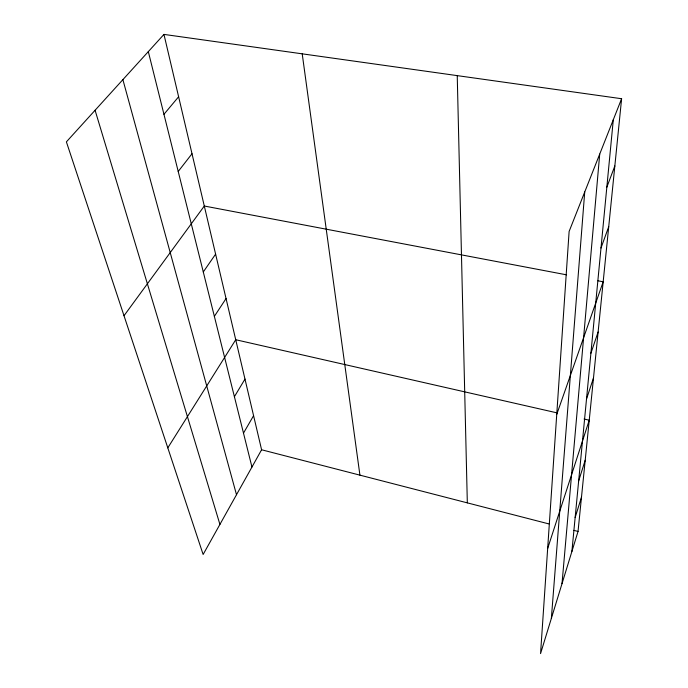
<?xml version="1.0" encoding="UTF-8"?>
<svg xmlns="http://www.w3.org/2000/svg" width="688" height="688" viewBox="0 0 688 688"><rect width="100%" height="100%" fill="white"/><g stroke="black" fill="none" stroke-linecap="round" stroke-linejoin="round"><path stroke-width="1.03" d="M551.363 618.357L584.723 191.978M562.01 583.665L599.712 154.086M571.891 551.475L613.3 119.721M621.608 98.728L569.122 231.435L540.553 653.6L578.04 531.446L621.608 98.728L163.959 34.4L66.392 141.866L203.132 554.476L261.595 449.771L163.959 34.4M575.142 517.548L581.48 497.226M578.668 480.852L585.204 460.263M547.665 548.456L589.238 420.205L584.052 419.018M586.511 399.023L593.486 377.979M590.906 353.219L598.121 332.012M556.738 414.408L603.178 281.788L597.941 280.799M600.994 248.015L608.725 226.696M606.825 187.205L614.831 165.971M243.492 433.122L253.58 415.681M234.402 396.684L244.98 379.097M167.803 447.862L235.735 339.734L557.056 412.877M214.355 316.36L226.051 298.575M203.278 271.958L215.611 254.139M124.012 315.732L204.302 206.022L566.542 274.83M178.209 171.467L192.012 153.751M163.95 114.303L178.622 96.767M261.595 449.771L548.904 523.921M573.878 530.371L578.04 531.446M95.082 110.269L219.919 524.419M122.885 79.645L236.5 494.715M148.316 51.634L251.954 467.04M302.213 53.836L359.919 475.15M457.236 75.62L467.324 502.868"/></g></svg>
